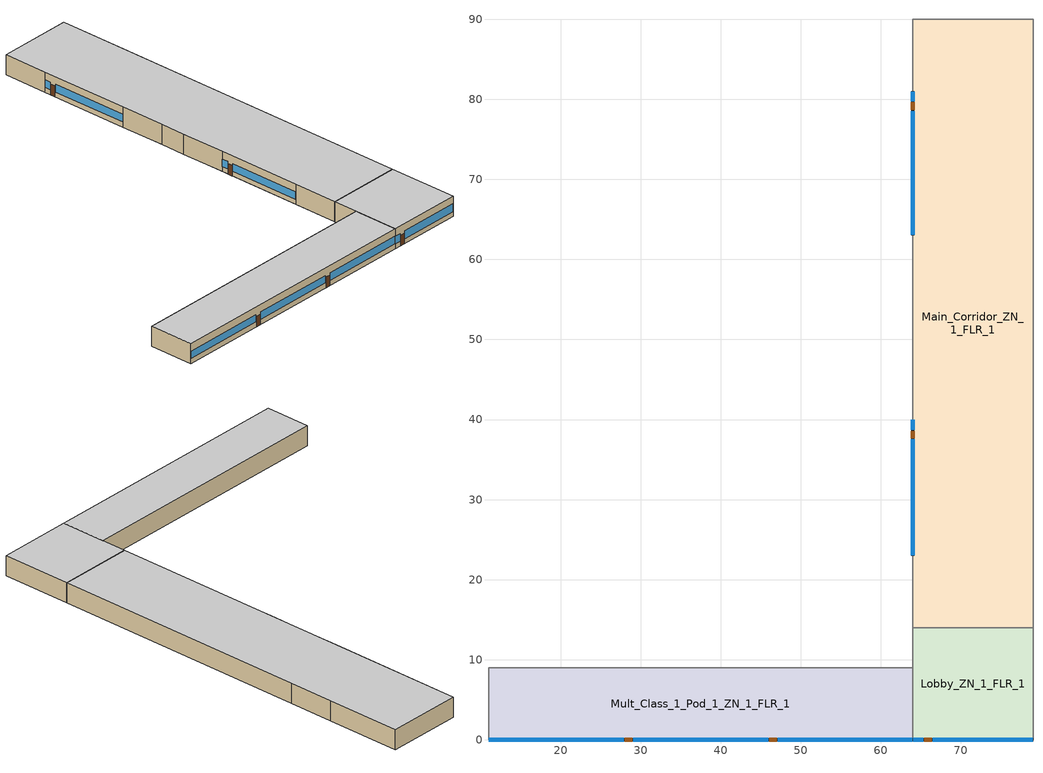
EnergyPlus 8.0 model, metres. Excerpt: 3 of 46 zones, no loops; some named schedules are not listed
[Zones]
Mult_Class_1_Pod_1_ZN_1_FLR_1
 floor ground (ext_slab_6in_with_carpet): 11,9 64,9 64,0 11,0 z0
 wall outside (nonres_ext_wall): 11,0 64,0 z0:4
 wall to Lobby_ZN_1_FLR_1 (int_wall): 64,0 64,9 z0:4
 wall to Corridor_Pod_1_ZN_1_FLR_1 (int_wall): 64,9 11,9 z0:4
 wall to Corner_Class_1_Pod_1_ZN_1_FLR_1 (int_wall): 11,9 11,0 z0:4
 window (Window_U_0.40_SHGC_0.38): 11.05,0 27.87,0 / 29.09,0 45.91,0 / 47.13,0 63.95,0 z1.03:2.5
 door (Swinging Door_con): 28.05,0 28.96,0 / 46.08,0 46.99,0 z0:2.13
 ceiling to Mult_Class_1_Pod_1_ZN_1_FLR_2 (int_slab_ceiling): 11,0 64,0 64,9 11,9 z4
Main_Corridor_ZN_1_FLR_1
 floor ground (ext_slab_6in_with_carpet): 64,90 79,90 79,14 64,14 z0
 wall outside (nonres_ext_wall): 64,81 64,63 / 64,40 64,23 z0:4
 wall to Lobby_ZN_1_FLR_1 (int_wall): 64,14 79,14 z0:4
 wall to Gym_ZN_1_FLR_1 (int_wall): 79,14 79,66 z0:4
 wall to Mech_ZN_1_FLR_1 (int_wall): 79,66 79,75 z0:4
 wall to Auditorium_ZN_1_FLR_1 (nonres_ext_wall): 79,75 79,90 z0:4
 wall to Bathrooms_ZN_1_FLR_1 (int_wall): 79,90 64,90 z0:4
 wall to Mult_Class_1_Pod_3_ZN_1_FLR_1 (int_wall): 64,90 64,81 z0:4
 wall to Mult_Class_2_Pod_2_ZN_1_FLR_1 (int_wall): 64,63 64,54 z0:4
 wall to Corridor_Pod_2_ZN_1_FLR_1 (int_wall): 64,54 64,49 z0:4
 wall to Mult_Class_1_Pod_2_ZN_1_FLR_1 (int_wall): 64,49 64,40 z0:4
 wall to Mult_Class_2_Pod_1_ZN_1_FLR_1 (int_wall): 64,23 64,14 z0:4
 window (Window_U_0.40_SHGC_0.38): 64,80.95 64,79.73 / 64,78.51 64,63.05 z1:2.51; 64,39.95 64,38.73 / 64,37.51 64,23.05 z0.99:2.51
 door (Swinging Door_con): 64,79.62 64,78.7 / 64,38.55 64,37.63 z0:2.13
 ceiling to Main_Corridor_ZN_1_FLR_2 (int_slab_ceiling): 64,14 79,14 79,90 64,90 z4
Lobby_ZN_1_FLR_1
 floor ground (ext_slab_6in_with_carpet): 64,14 79,14 79,0 64,0 z0
 wall outside (nonres_ext_wall): 64,0 79,0 z0:4
 wall to Offices_ZN_1_FLR_1 (int_wall): 79,0 79,14 z0:4
 wall to Corridor_Pod_1_ZN_1_FLR_1 (int_wall): 64,14 64,9 z0:4
 window (Window_U_0.40_SHGC_0.38): 64.05,0 65.27,0 / 66.49,0 78.95,0 z0.97:2.51
 door (Swinging Door_con): 65.43,0 66.35,0 z0:2.13
 ceiling to Lobby_ZN_1_FLR_2 (int_slab_ceiling): 64,0 79,0 79,14 64,14 z4
[Building]
Secondary School: North Axis {deg}=0; Terrain=City; Loads Convergence Tolerance Value=0.04; Temperature Convergence Tolerance Value {deltaC}=0.2; Solar Distribution=FullInteriorAndExterior; Maximum Number of Warmup Days=25; Minimum Number of Warmup Days=6
[Site:Location]
Site:Location=Denver-Aurora-Buckley.AFB_CO_USA WMO=724695; Latitude {N+ S-}=39.72; Longitude {W- E+}=-104.75; Time Zone Relative to GMT {GMT+/-}=-7; Elevation {m}=1726
[SizingPeriod:DesignDay] Day of Month=21; Dry-Bulb Temperature Range Modifier Type=DefaultMultipliers; Humidity Condition Type=Wetbulb; Barometric Pressure {Pa}=82237; Rain {Yes/No}=No; Snow on ground {Yes/No}=No; Daylight Savings Time Indicator=No
Name | Month | Day Type | Maximum Dry-Bulb Temperature {C} | Daily Dry-Bulb Temperature Range {C} | Wetbulb at Maximum Dry-Bulb {C} | Wind Speed {m/s} design conditions vs. traditional 6.71 m/s (15 mph) | Wind Direction {Degrees; N=0, S=180} | Solar Model Indicator | Clearness {0.0 to 1.1} | Wind Speed {m/s} design conditions vs. traditional 3.35 m/s (7mph) | ASHRAE Clear Sky Optical Depth for Beam Irradiance (taub) | ASHRAE Clear Sky Optical Depth for Diffuse Irradiance (taud)
Denver-Aurora-Buckley.AFB_CO_USA Ann Htg 99.6% Condns DB | 12 | WinterDesignDay | -17.9 | 0 | -17.9 | 2.5 | 180 | ASHRAEClearSky | 0
Denver-Aurora-Buckley.AFB_CO_USA Ann Clg .4% Condns DB=>MWB | 7 | SummerDesignDay | 33.9 | 14.8 | 15 |  | 30 | ASHRAETau |  | 3.6 | 0.423 | 2.02
[Site:GroundTemperature:BuildingSurface]
20.76, 20.73, 20.73, 20.73, 20.77, 23.02, 23.36, 23.44, 23.48, 21.21, 20.91, 20.82
[Site:WaterMainsTemperature]
Calculation Method=CORRELATION; Annual Average Outdoor Air Temperature {C}=9.95; Maximum Difference In Monthly Average Outdoor Air Temperatures {deltaC}=23.7
[Material:NoMass]
Opaque Door panel_con: MediumRough, 0.475964, 0.9, 0.7, 0.7
CP02 CARPET PAD: VeryRough, 0.21648, 0.9, 0.7, 0.8
Nonres_Exterior_Wall_Insulation: MediumSmooth, 2.81828, 0.9, 0.7, 0.7
[Construction]
Swinging Door_con: Opaque Door panel_con
InteriorFurnishings: Std Wood 6inch
int_wall: G01 13mm gypsum board, G01 13mm gypsum board
ext_slab_6in_with_carpet: 150mm Normalweight concrete floor, CP02 CARPET PAD
int_slab_ceiling: CP02 CARPET PAD, 100mm Normalweight concrete floor
nonres_ext_wall: F07 25mm stucco, G01 16mm gypsum board, Nonres_Exterior_Wall_Insulation, G01 16mm gypsum board
[CONSTRUCTION]
Window_U_0.40_SHGC_0.38, Glass_8652_LayerAvg, Gap_1_W_0_0127, Glass_102_LayerAvg
[Material]
Name | Roughness | Thickness {m} | Conductivity {W/m-K} | Density {kg/m3} | Specific Heat {J/kg-K} | Thermal Absorptance | Solar Absorptance | Visible Absorptance | Absorptance:Thermal | Absorptance:Solar | Absorptance:Visible
Std Wood 6inch | MediumSmooth | 0.15 | 0.12 | 540 | 1210 | 0.9 | 0.7 | 0.7
F07 25mm stucco | Smooth | 0.0254 | 0.72 | 1856 | 840 | 0.9 | 0.7 | 0.7
G01 13mm gypsum board | Smooth | 0.0127 | 0.16 | 800 | 1090 |  |  |  | 0.9 | 0.7 | 0.5
G01 16mm gypsum board | MediumSmooth | 0.0159 | 0.16 | 800 | 1090
100mm Normalweight concrete floor | MediumRough | 0.1016 | 2.31 | 2322 | 832
150mm Normalweight concrete floor | MediumRough | 0.1524 | 2.31 | 2322 | 832
[WindowMaterial:Glazing] Optical Data Type=SpectralAverage; IR Transmittance=0; Front Emissivity=0.84
Name | Layer name : CLEAR_3.DAT | Thickness | Solar Transmittance | Solar Front Reflectance | Solar Back Reflectance | Visible Transmittance | Visible Front Reflectance | Visible Back reflectance | Back Emissivity | Conductivity | Layer name : Low-E 50 CSR.MWF (Window_U_0.41_SHGC_0.38)
 | Glass_102_LayerAvg | 0.003048 | 0.833848 | 0.0747638 | 0.0748545 | 0.89926 | 0.082563 | 0.082564 | 0.84 | 1
 |  | 0.003059 | 0.343691 | 0.298987 | 0.462105 | 0.487937 | 0.209449 | 0.306829 | 0.39 | 0.962 | Glass_8652_LayerAvg
[WindowMaterial:Gas]
gap name - Air=Gap_1_W_0_0127; type=Air; thickness=0.0127
[Zone] Type=1; Multiplier=1; Ceiling Height {m}=4; Floor Area {m2}=autocalculate; Part of Total Floor Area=Yes
Name | Volume {m3}
Mult_Class_1_Pod_1_ZN_1_FLR_1 | 1908
Main_Corridor_ZN_1_FLR_1 | 4560
Lobby_ZN_1_FLR_1 | 840
[InternalMass] Construction=InteriorFurnishings
Name | Zone | Surface Area {m2}
Mult_Class_1_Pod_1_ZN_1_FLR_1_InternalMass_1 | Mult_Class_1_Pod_1_ZN_1_FLR_1 | 954
Main_Corridor_ZN_1_FLR_1_InternalMass_1 | Main_Corridor_ZN_1_FLR_1 | 2280
Lobby_ZN_1_FLR_1_InternalMass_1 | Lobby_ZN_1_FLR_1 | 420
[People]
Mult_Class_1_Pod_1_ZN_1_FLR_1: Zone or ZoneList=Mult_Class_1_Pod_1_ZN_1_FLR_1; Number of People Schedule=BLDG_OCC_SCH; Number of People Calculation Method=Area/Person; Zone Floor Area per Person {m2/person}=2.654; Fraction Radiant=0.3; Sensible Heat Fraction=AUTOCALCULATE; Activity Level Schedule=ACTIVITY_SCH; Enable ASHRAE 55 Comfort Warnings=No; Mean Radiant Temperature Calculation Type=ZoneAveraged; Work Efficiency Schedule=WORK_EFF_SCH; Clothing Insulation Schedule=CLOTHING_SCH; Air Velocity Schedule=AIR_VELO_SCH; Thermal Comfort Model 1 Type=FANGER
[Lights] Design Level Calculation Method=Watts/Area; Return Air Fraction=0; Fraction Radiant=0.37; Fraction Visible=0.2; Fraction Replaceable=1; Return Air Fraction Calculated from Plenum Temperature=No
Name | Zone or ZoneList | Schedule | Watts per Zone Floor Area {W/m2}2}
Mult_Class_1_Pod_1_ZN_1_FLR_1_Lights | Mult_Class_1_Pod_1_ZN_1_FLR_1 | BLDG_LIGHT_CLASSROOM_SCH | 9.9028
Main_Corridor_ZN_1_FLR_1_Lights | Main_Corridor_ZN_1_FLR_1 | BLDG_LIGHT_CORRIDOR_SCH | 7.10418
Lobby_ZN_1_FLR_1_Lights | Lobby_ZN_1_FLR_1 | BLDG_LIGHT_LOBBYFLR1_SCH | 10.7639
[ElectricEquipment] Schedule=BLDG_EQUIP_SCH; Design Level Calculation Method=EquipmentLevel; Fraction Latent=0; Fraction Radiant=0.5; Fraction Lost=0
Name | Zone or ZoneList | Design Level {W}
Mult_Class_1_Pod_1_ZN_1_FLR_1_PlugMisc_Equip | Mult_Class_1_Pod_1_ZN_1_FLR_1 | 4770
Main_Corridor_ZN_1_FLR_1_PlugMisc_Equip | Main_Corridor_ZN_1_FLR_1 | 4560
Lobby_ZN_1_FLR_1_PlugMisc_Equip | Lobby_ZN_1_FLR_1 | 840
[Daylighting:Controls] Total Daylighting Reference Points=2; Y-Coordinate of First Reference Point {m}=1.6764; Z-Coordinate of First Reference Point {m}=0.762; Y-Coordinate of Second Reference Point {m}=3.3528; Z-Coordinate of Second Reference Point {m}=0.762; Lighting Control Type=2; Glare Calculation Azimuth Angle of View Direction Clockwise from Zone y-Axis {deg}=180; Maximum Allowable Discomfort Glare Index=22; Minimum Input Power Fraction for Continuous Dimming Control=0.3; Minimum Light Output Fraction for Continuous Dimming Control=0.2; Number of Stepped Control Steps=3; Probability Lighting will be Reset When Needed in Manual Stepped Control=1
Name | X-Coordinate of First Reference Point {m} | X-Coordinate of Second Reference Point {m} | Fraction of Zone Controlled by First Reference Point | Fraction of Zone Controlled by Second Reference Point | Illuminance Setpoint at First Reference Point {lux} | Illuminance Setpoint at Second Reference Point {lux}
Mult_Class_1_Pod_1_ZN_1_FLR_1 | 26.5 | 26.5 | 0.28 | 0.28 | 500 | 500
Lobby_ZN_1_FLR_1 | 7.5 | 7.5 | 0.18 | 0.18 | 300 | 300
[ZoneInfiltration:DesignFlowRate] Temperature Term Coefficient=0; Velocity Squared Term Coefficient=0
Name | Zone or ZoneList | Schedule | Design Flow Rate Calculation Method | Flow per Exterior Surface Area {m3/s-m2} | Constant Term Coefficient | Velocity Term Coefficient | Design Flow Rate {m3/s}
Mult_Class_1_Pod_1_ZN_1_FLR_1_Infiltration | Mult_Class_1_Pod_1_ZN_1_FLR_1 | INFIL_SCH_PNNL | Flow/ExteriorArea | 0.00056896 | 0 | 0.224
Main_Corridor_ZN_1_FLR_1_Infiltration | Main_Corridor_ZN_1_FLR_1 | INFIL_SCH_PNNL | Flow/ExteriorArea | 0.00056896 | 0 | 0.224
Lobby_ZN_1_FLR_1_Infiltration | Lobby_ZN_1_FLR_1 | INFIL_SCH_PNNL | Flow/ExteriorArea | 0.00056896 | 0 | 0.224
Lobby_ZN_1_FLR_1_Door_Infiltration | Lobby_ZN_1_FLR_1 | INFIL_Door_Opening_SCH | Flow/Zone |  | 1 | 0 | 5.11449
[Exterior:Lights] Control Option=AstronomicalClock
Name | Schedule | Design Level {W}
Exterior_Lights_a | Exterior_lighting_schedule_a | 441.8
Exterior_Lights_b | Exterior_lighting_schedule_b_2016 | 2994.5
Exterior_Lights_c | Exterior_lighting_schedule_c_2016 | 2973.7
[EnergyManagementSystem:Program]
PSZ3_7_Economizer_CTRL_Prog: SET PSZ3_7_Timestep_Econ_Eff = 0.7; SET PSZ3_7_MaxE = 0.7; SET PSZ3_7_DAT_Rqd = (PSZ3_7_DAT_Rqd*1.8) +32; SET OAT_F = (OAT_F*1.8) +32; SET OAwb_F = (OAwb_F*1.8) +32; IF PSZ3_7_OAFlowMass > (PSZ3_7_OADesignMass * PSZ3_7_OASch); SET PSZ3_7_Econo_Active = 1; ELSE; SET PSZ3_7_Econo_Active = 0; ENDIF; SET PSZ3_7_dT_Needed = 75 - PSZ3_7_DAT_Rqd; SET PSZ3_7_Cool_Des_dT = ((98*0.15) + (75*(1-0.15))) - 55; SET PSZ3_7_Cool_Load = PSZ3_7_dT_Needed/ PSZ3_7_Cool_Des_dT; IF PSZ3_7_Cool_Load > 1; SET PSZ3_7_Cool_Load = 1; ELSEIF PSZ3_7_Cool_Load < 0; SET PSZ3_7_Cool_Load = 0; ENDIF; IF PSZ3_7_Econo_Active == 1; SET PSZ3_7_Stage = PSZ3_7_Number_of_Stages; IF PSZ3_7_Stage == 2; IF PSZ3_7_Cool_Load < 0.6; SET PSZ3_7_Timestep_Econ_Eff = PSZ3_7_MaxE; ELSE; SET PSZ3_7_ECO_Eff = 0-2.18919863612305; SET PSZ3_7_ECO_Eff = PSZ3_7_ECO_Eff + (0-0.674461284910428 * PSZ3_7_Cool_Load); SET PSZ3_7_ECO_Eff = PSZ3_7_ECO_Eff + (0.000459106275872404 * (OAT_F^2)); SET PSZ3_7_ECO_Eff = PSZ3_7_ECO_Eff + (0-0.00000484778537945252 * (OAT_F^3)); SET PSZ3_7_ECO_Eff = PSZ3_7_ECO_Eff + (0.182915713033586 * OAwb_F); SET PSZ3_7_ECO_Eff = PSZ3_7_ECO_Eff + (0-0.00382838660261133 * (OAwb_F^2)); SET PSZ3_7_ECO_Eff = PSZ3_7_ECO_Eff + (0.0000255567460240583 * (OAwb_F^3)); SET PSZ3_7_Timestep_Econ_Eff = PSZ3_7_ECO_Eff; ENDIF; ELSE; SET PSZ3_7_ECO_Eff = 2.36337942464462; SET PSZ3_7_ECO_Eff = PSZ3_7_ECO_Eff + (0-0.409939515512619 * PSZ3_7_Cool_Load); SET PSZ3_7_ECO_Eff = PSZ3_7_ECO_Eff + (0-0.0565205596792225 * OAwb_F); SET PSZ3_7_ECO_Eff = PSZ3_7_ECO_Eff + (0-0.0000632612294169389 * (OAT_F^2)); SET PSZ3_7_Timestep_Econ_Eff = PSZ3_7_ECO_Eff + (0.000571724868775081 * (OAwb_F^2)); ENDIF; IF PSZ3_7_Timestep_Econ_Eff > PSZ3_7_MaxE; SET PSZ3_7_Timestep_Econ_Eff = PSZ3_7_MaxE; ELSEIF PSZ3_7_Timestep_Econ_Eff < (PSZ3_7_OADesignMass * PSZ3_7_OASch); SET PSZ3_7_Timestep_Econ_Eff = (PSZ3_7_OADesignMass * PSZ3_7_OASch); ENDIF; ENDIF
PSZ3_7_Set_Fan_Par: IF PSZ3_7_Number_of_Stages == 1; Return; ENDIF; SET PSZ3_7_FanPwrExponent = 2.2; SET PSZ3_7_OAFrac = PSZ3_7_OAFlowMass/PSZ3_7_DesignFlowMass; IF  PSZ3_7_OAFrac < 0.66; SET PSZ3_7_VenSpeed = 0.66; SET PSZ3_7_Stage1Speed = 0.66; ELSE; SET PSZ3_7_VenSpeed = PSZ3_7_OAFrac; SET PSZ3_7_Stage1Speed = PSZ3_7_OAFrac; ENDIF; SET PSZ3_7_Stage2Speed = 1.0; SET PSZ3_7_HeatSpeed = 1.0
PSZ3_7_Fan_Control: IF PSZ3_7_Number_of_Stages == 1; Return; ENDIF; IF PSZ3_7_HeatingRTF > 0; SET PSZ3_7_Heating = PSZ3_7_HeatingRTF; SET PSZ3_7_Ven = 1 - PSZ3_7_HeatingRTF; SET PSZ3_7_Eco = 0; SET PSZ3_7_Stage1 = 0; SET PSZ3_7_Stage2 = 0; ELSE; SET PSZ3_7_Heating = 0; SET PSZ3_7_EcoSpeed = PSZ3_7_VenSpeed; IF PSZ3_7_SpeedRatio == 0; IF PSZ3_7_RTF > 0; SET PSZ3_7_Stage1 = PSZ3_7_RTF; SET PSZ3_7_Stage2 = 0; SET PSZ3_7_Ven = 1-PSZ3_7_RTF; SET PSZ3_7_Eco = 0; IF PSZ3_7_OAFlowMass > (PSZ3_7_OADesignMass * PSZ3_7_OASch); SET PSZ3_7_Stage1Speed = 1.0; ENDIF; ELSE; SET PSZ3_7_Stage1 = 0; SET PSZ3_7_Stage2 = 0; IF PSZ3_7_OAFlowMass > (PSZ3_7_OADesignMass * PSZ3_7_OASch); SET PSZ3_7_Eco = 1.0; SET PSZ3_7_Ven = 0; SET PSZ3_7_Exp_DAT = PSZ3_7_DAT_Rqd - (1-PSZ3_7_VenSpeed) * AUDITORIUM_ZN_1_FLR_1_Temp; SET PSZ3_7_Exp_DAT = PSZ3_7_Exp_DAT/PSZ3_7_VenSpeed; IF OAT_F > PSZ3_7_Exp_DAT; SET PSZ3_7_EcoSpeed = PSZ3_7_Stage2Speed; ENDIF; ELSE; SET PSZ3_7_Eco = 0; SET PSZ3_7_Ven = 1.0; ENDIF; ENDIF; ELSE; SET PSZ3_7_Stage1 = 1- PSZ3_7_SpeedRatio; SET PSZ3_7_Stage2 = PSZ3_7_SpeedRatio; SET PSZ3_7_Ven = 0; SET PSZ3_7_Eco = 0; IF PSZ3_7_OAFlowMass > (PSZ3_7_OADesignMass * PSZ3_7_OASch); SET PSZ3_7_Stage1Speed = 1.0; ENDIF; ENDIF; ENDIF; SET PSZ3_7_FPR = PSZ3_7_Ven * (PSZ3_7_VenSpeed ^ PSZ3_7_FanPwrExponent); SET PSZ3_7_FPR = PSZ3_7_FPR + PSZ3_7_Eco * (PSZ3_7_EcoSpeed ^ PSZ3_7_FanPwrExponent); SET PSZ3_7_FPR_1 = PSZ3_7_Stage1 * (PSZ3_7_Stage1Speed ^ PSZ3_7_FanPwrExponent); SET PSZ3_7_FPR = PSZ3_7_FPR + PSZ3_7_FPR_1; SET PSZ3_7_FPR_2 = PSZ3_7_Stage2 * (PSZ3_7_Stage2Speed ^ PSZ3_7_FanPwrExponent); SET PSZ3_7_FPR = PSZ3_7_FPR + PSZ3_7_FPR_2; SET PSZ3_7_FPR_3 = PSZ3_7_Heating * (PSZ3_7_HeatSpeed ^ PSZ3_7_FanPwrExponent); SET PSZ3_7_FanPwrRatio = PSZ3_7_FPR +  PSZ3_7_FPR_3; SET PSZ3_7_Fan_Pressure = PSZ3_7_Fan_DesignPressure * PSZ3_7_FanPwrRatio
PSZ3_7_Set_Number_of_Stages: SET PSZ3_7_Number_of_Stages =  2
PSZ4_8_Economizer_CTRL_Prog: SET PSZ4_8_Timestep_Econ_Eff = 0.7; SET PSZ4_8_MaxE = 0.7; SET PSZ4_8_DAT_Rqd = (PSZ4_8_DAT_Rqd*1.8) +32; SET OAT_F = (OAT_F*1.8) +32; SET OAwb_F = (OAwb_F*1.8) +32; IF PSZ4_8_OAFlowMass > (PSZ4_8_OADesignMass * PSZ4_8_OASch); SET PSZ4_8_Econo_Active = 1; ELSE; SET PSZ4_8_Econo_Active = 0; ENDIF; SET PSZ4_8_dT_Needed = 75 - PSZ4_8_DAT_Rqd; SET PSZ4_8_Cool_Des_dT = ((98*0.15) + (75*(1-0.15))) - 55; SET PSZ4_8_Cool_Load = PSZ4_8_dT_Needed/ PSZ4_8_Cool_Des_dT; IF PSZ4_8_Cool_Load > 1; SET PSZ4_8_Cool_Load = 1; ELSEIF PSZ4_8_Cool_Load < 0; SET PSZ4_8_Cool_Load = 0; ENDIF; IF PSZ4_8_Econo_Active == 1; SET PSZ4_8_Stage = PSZ4_8_Number_of_Stages; IF PSZ4_8_Stage == 2; IF PSZ4_8_Cool_Load < 0.6; SET PSZ4_8_Timestep_Econ_Eff = PSZ4_8_MaxE; ELSE; SET PSZ4_8_ECO_Eff = 0-2.18919863612305; SET PSZ4_8_ECO_Eff = PSZ4_8_ECO_Eff + (0-0.674461284910428 * PSZ4_8_Cool_Load); SET PSZ4_8_ECO_Eff = PSZ4_8_ECO_Eff + (0.000459106275872404 * (OAT_F^2)); SET PSZ4_8_ECO_Eff = PSZ4_8_ECO_Eff + (0-0.00000484778537945252 * (OAT_F^3)); SET PSZ4_8_ECO_Eff = PSZ4_8_ECO_Eff + (0.182915713033586 * OAwb_F); SET PSZ4_8_ECO_Eff = PSZ4_8_ECO_Eff + (0-0.00382838660261133 * (OAwb_F^2)); SET PSZ4_8_ECO_Eff = PSZ4_8_ECO_Eff + (0.0000255567460240583 * (OAwb_F^3)); SET PSZ4_8_Timestep_Econ_Eff = PSZ4_8_ECO_Eff; ENDIF; ELSE; SET PSZ4_8_ECO_Eff = 2.36337942464462; SET PSZ4_8_ECO_Eff = PSZ4_8_ECO_Eff + (0-0.409939515512619 * PSZ4_8_Cool_Load); SET PSZ4_8_ECO_Eff = PSZ4_8_ECO_Eff + (0-0.0565205596792225 * OAwb_F); SET PSZ4_8_ECO_Eff = PSZ4_8_ECO_Eff + (0-0.0000632612294169389 * (OAT_F^2)); SET PSZ4_8_Timestep_Econ_Eff = PSZ4_8_ECO_Eff + (0.000571724868775081 * (OAwb_F^2)); ENDIF; IF PSZ4_8_Timestep_Econ_Eff > PSZ4_8_MaxE; SET PSZ4_8_Timestep_Econ_Eff = PSZ4_8_MaxE; ELSEIF PSZ4_8_Timestep_Econ_Eff < (PSZ4_8_OADesignMass * PSZ4_8_OASch); SET PSZ4_8_Timestep_Econ_Eff = (PSZ4_8_OADesignMass * PSZ4_8_OASch); ENDIF; ENDIF
PSZ4_8_Set_Fan_Par: IF PSZ4_8_Number_of_Stages == 1; Return; ENDIF; SET PSZ4_8_FanPwrExponent = 2.2; SET PSZ4_8_OAFrac = PSZ4_8_OAFlowMass/PSZ4_8_DesignFlowMass; IF  PSZ4_8_OAFrac < 0.66; SET PSZ4_8_VenSpeed = 0.66; SET PSZ4_8_Stage1Speed = 0.66; ELSE; SET PSZ4_8_VenSpeed = PSZ4_8_OAFrac; SET PSZ4_8_Stage1Speed = PSZ4_8_OAFrac; ENDIF; SET PSZ4_8_Stage2Speed = 1.0; SET PSZ4_8_HeatSpeed = 1.0
